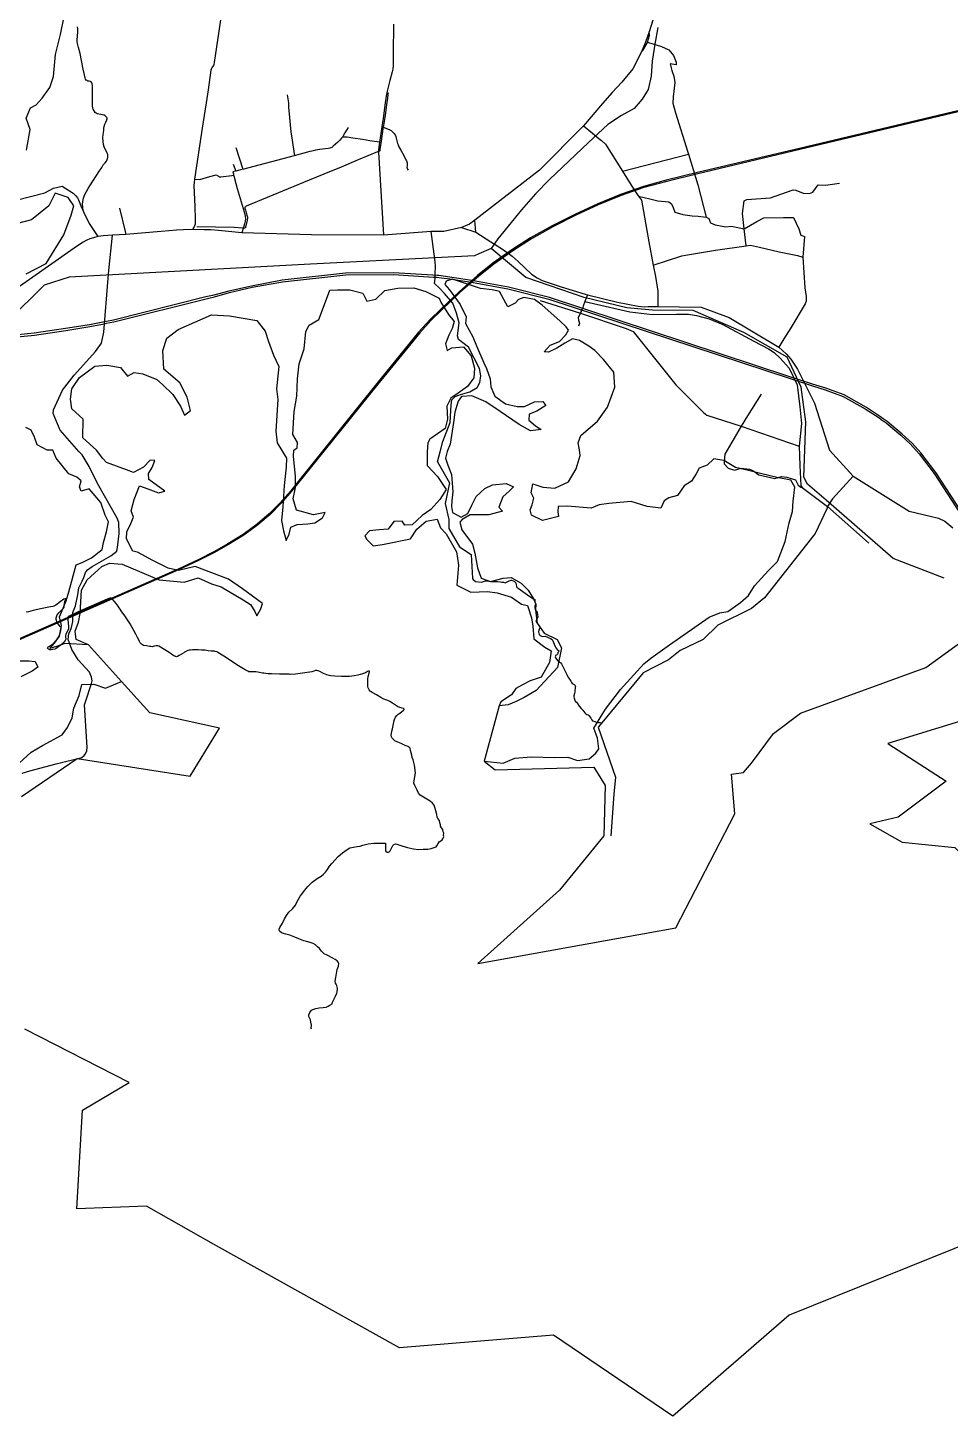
# Model space of a CAD drawing. Header units: metres. Extents: x 120.824 to 121.306, y 29.492 to 29.793.
# Drawn here: x 121.0019 to 121.0564, y 29.4988 to 29.5808 of the extents above; entities that cross this region are included whole.
import ezdxf

# ---------------------------------------------------------------- set-up
doc = ezdxf.new("R2010")
doc.units = ezdxf.units.M
for name, color, linetype in [('DEFAULT', 7, 'Continuous'), ('RAILWAYS', 2, 'Continuous'), ('ROADS', 1, 'Continuous')]:
    doc.layers.add(name, color=color, linetype=linetype)

msp = doc.modelspace()

# ---------------------------------------------------------------- linework, layer by layer
at = {"layer": 'DEFAULT'}
for points in [[(121.001824, 29.573551), (121.002044, 29.574779), (121.001794, 29.575449), (121.002064, 29.576041), (121.002394, 29.576224), (121.002735, 29.576615), (121.003205, 29.57726), (121.003405, 29.577895), (121.003535, 29.579201), (121.003826, 29.580376), (121.004046, 29.581438)], [(121.039102, 29.580791), (121.03893, 29.579802), (121.038759, 29.578804), (121.038705, 29.577927), (121.038523, 29.577133), (121.038179, 29.576555), (121.037697, 29.576014), (121.036946, 29.575603), (121.036141, 29.575062), (121.035004, 29.574008), (121.032708, 29.571824), (121.031871, 29.570975), (121.031055, 29.570023), (121.029655, 29.568316), (121.029251, 29.567746)], [(121.023182, 29.576932), (121.023158, 29.576831), (121.023128, 29.576628), (121.023069, 29.576232), (121.02299, 29.575593), (121.022896, 29.575007), (121.022868, 29.574803), (121.022763, 29.574085), (121.022692, 29.573587), (121.022687, 29.573538), (121.022678, 29.573519), (121.022661, 29.5735), (121.022555, 29.573452), (121.021412, 29.572987), (121.020256, 29.572497), (121.019812, 29.572306), (121.018516, 29.571783), (121.014789, 29.570239), (121.014746, 29.570212), (121.014719, 29.570177), (121.014714, 29.570133), (121.014744, 29.569997), (121.014781, 29.569854), (121.014852, 29.569658), (121.014863, 29.569601), (121.014864, 29.569537), (121.014848, 29.569424), (121.01476, 29.568997), (121.014744, 29.568969), (121.014722, 29.568955), (121.014691, 29.568944), (121.014565, 29.568946), (121.014087, 29.568977), (121.011887, 29.569017)], [(121.001808, 29.56625), (121.002976, 29.566859), (121.004022, 29.568557), (121.00446, 29.569702), (121.004619, 29.570255), (121.004283, 29.570758), (121.003508, 29.57101), (121.003144, 29.570271), (121.002116, 29.569426), (121.000379, 29.568979)], [(121.056003, 29.548281), (121.052994, 29.549425), (121.049035, 29.55288), (121.047933, 29.553814), (121.047718, 29.554239), (121.047838, 29.5575), (121.047573, 29.559545), (121.046729, 29.561334), (121.044178, 29.562779), (121.041182, 29.564088), (121.038789, 29.564096), (121.037271, 29.564236), (121.034754, 29.564856), (121.031311, 29.566029), (121.029251, 29.567746), (121.028533, 29.567423), (121.028266, 29.567303), (121.018585, 29.566821), (121.004332, 29.566056), (121.002858, 29.565575), (120.998567, 29.561338)], [(121.001528, 29.535373), (121.004807, 29.537621), (121.011484, 29.536568), (121.013218, 29.539413), (121.009098, 29.540309), (121.007423, 29.542171), (121.005476, 29.544334), (121.004757, 29.544652), (121.004688, 29.545137), (121.00488, 29.545683), (121.004984, 29.546191), (121.005062, 29.547571), (121.005402, 29.54817), (121.006274, 29.548966), (121.006718, 29.549163), (121.007459, 29.549102), (121.009646, 29.548177), (121.011122, 29.548039), (121.011948, 29.548291), (121.012753, 29.547936), (121.013322, 29.547759), (121.014609, 29.546984), (121.015049, 29.546713), (121.015296, 29.546312), (121.015424, 29.54605), (121.01565, 29.546461), (121.015746, 29.546769), (121.014566, 29.547637), (121.013751, 29.548207), (121.011787, 29.548953), (121.0108, 29.54872), (121.010189, 29.54886), (121.009287, 29.549308), (121.008375, 29.549812), (121.008107, 29.549868), (121.007732, 29.550587), (121.007753, 29.551007), (121.007989, 29.551492), (121.008139, 29.551865), (121.008, 29.552257), (121.008182, 29.55292), (121.008483, 29.553732), (121.008987, 29.553545), (121.00962, 29.553321), (121.009985, 29.553414), (121.009051, 29.554096), (121.00903, 29.55446), (121.009244, 29.554814), (121.009395, 29.555225), (121.009116, 29.555244), (121.008719, 29.554824), (121.008129, 29.554516), (121.007721, 29.554675), (121.006541, 29.555094), (121.006326, 29.555346), (121.005961, 29.555832), (121.005146, 29.556569), (121.005157, 29.557661), (121.004492, 29.558277), (121.004427, 29.558846), (121.004502, 29.559453), (121.004942, 29.560115), (121.005854, 29.560787), (121.006562, 29.560853), (121.007378, 29.560713), (121.007785, 29.560199), (121.008172, 29.560423), (121.008687, 29.560349), (121.009513, 29.560003), (121.009856, 29.559714), (121.010468, 29.559117), (121.010918, 29.558426), (121.011154, 29.557904), (121.011498, 29.558174), (121.011315, 29.558968), (121.010865, 29.559817), (121.009931, 29.56061), (121.009867, 29.56172), (121.010103, 29.562448), (121.010768, 29.562962), (121.012742, 29.56382), (121.013815, 29.563764), (121.015414, 29.563484), (121.015907, 29.562859), (121.016111, 29.562252), (121.016401, 29.56145), (121.016712, 29.560778), (121.016572, 29.559462), (121.016658, 29.558827), (121.016551, 29.556961), (121.016626, 29.55627), (121.017173, 29.555365), (121.017158, 29.554823), (121.017044, 29.553741), (121.016948, 29.552481), (121.016884, 29.551679), (121.017002, 29.551063), (121.017162, 29.550493), (121.017323, 29.550867), (121.01742, 29.551287), (121.017795, 29.551436), (121.018439, 29.551483), (121.018847, 29.551539), (121.019297, 29.551828), (121.019458, 29.552155), (121.018772, 29.552005), (121.017763, 29.552285), (121.01757, 29.552957), (121.01771, 29.55362), (121.01771, 29.554282), (121.017592, 29.555486), (121.017613, 29.555822), (121.017795, 29.555972), (121.017828, 29.556289), (121.017549, 29.556765), (121.017634, 29.558118), (121.017785, 29.559023), (121.017817, 29.56005), (121.017924, 29.560937), (121.018225, 29.561823), (121.01831, 29.56284), (121.018503, 29.563223), (121.019072, 29.56354), (121.019351, 29.564277), (121.019737, 29.565285), (121.020188, 29.565304), (121.020917, 29.565295), (121.021679, 29.565108), (121.021915, 29.564623), (121.022441, 29.564753), (121.022988, 29.565257), (121.02375, 29.565407), (121.024683, 29.565425), (121.025402, 29.565211), (121.026185, 29.564809), (121.026293, 29.564576), (121.026743, 29.563848), (121.027065, 29.563438), (121.026958, 29.563018), (121.026765, 29.562626), (121.026561, 29.562103), (121.026668, 29.561711), (121.026926, 29.56187), (121.027623, 29.561935), (121.028084, 29.561403), (121.028267, 29.560675), (121.028235, 29.560097), (121.027859, 29.559583), (121.027301, 29.559201), (121.026883, 29.558912), (121.026647, 29.558436), (121.026679, 29.557661), (121.02655, 29.55712), (121.025638, 29.556485), (121.02552, 29.556261), (121.025477, 29.555729), (121.025477, 29.554927), (121.026089, 29.554282), (121.026593, 29.553517), (121.026228, 29.55291), (121.025703, 29.552332), (121.025177, 29.551968), (121.024597, 29.551427), (121.024158, 29.551408), (121.024007, 29.551632), (121.023503, 29.551613), (121.023171, 29.551165), (121.022645, 29.551128), (121.022065, 29.551063), (121.021797, 29.550773), (121.021915, 29.550549), (121.022291, 29.550176), (121.022849, 29.550251), (121.02449, 29.550587), (121.024866, 29.551165), (121.025424, 29.551632), (121.026078, 29.551753), (121.026271, 29.551249), (121.026604, 29.550895), (121.027215, 29.549821), (121.027333, 29.549047), (121.027237, 29.547861), (121.028063, 29.547441), (121.02905, 29.547479), (121.029619, 29.547413), (121.030466, 29.547152), (121.031046, 29.546741), (121.0314, 29.546657), (121.031636, 29.545929), (121.031721, 29.545434), (121.031786, 29.544697), (121.03243, 29.544193), (121.032794, 29.543979), (121.032698, 29.543297), (121.032204, 29.54242), (121.03156, 29.542205), (121.03111, 29.541981), (121.030724, 29.541748), (121.030455, 29.541374), (121.029822, 29.540964), (121.029737, 29.54074), (121.028846, 29.537454)], [(121.028846, 29.537454), (121.029958, 29.537352), (121.030663, 29.537648), (121.031622, 29.537716), (121.033016, 29.537671), (121.033783, 29.537701), (121.03435, 29.537504), (121.035038, 29.537595), (121.035439, 29.537928), (121.035622, 29.538194), (121.035544, 29.538815), (121.035326, 29.539414), (121.036005, 29.540529), (121.036894, 29.541697), (121.038271, 29.543205), (121.03869, 29.543554), (121.039788, 29.544335), (121.042122, 29.545965), (121.042766, 29.546227), (121.043238, 29.546311), (121.043978, 29.546833), (121.04445, 29.547253), (121.044815, 29.547813), (121.045641, 29.548728), (121.046167, 29.54926), (121.046628, 29.550445), (121.046853, 29.551537), (121.047047, 29.552219), (121.047089, 29.552816), (121.047186, 29.553647), (121.04695, 29.554067), (121.046145, 29.554216), (121.045244, 29.554431), (121.044461, 29.554627), (121.043689, 29.554813), (121.042991, 29.555224), (121.042401, 29.555317), (121.042015, 29.554944), (121.041532, 29.554776), (121.041371, 29.55444), (121.041092, 29.553992), (121.040652, 29.553721), (121.040266, 29.553161), (121.03974, 29.553012), (121.039483, 29.552844), (121.039268, 29.552405), (121.038464, 29.552499), (121.03753, 29.552797), (121.03621, 29.552676), (121.035631, 29.552611), (121.03517, 29.552405), (121.033775, 29.552517), (121.033206, 29.552508), (121.033185, 29.552181), (121.033228, 29.551911), (121.032295, 29.551677), (121.03164, 29.551985), (121.031554, 29.552303), (121.031683, 29.552611), (121.031769, 29.552993), (121.031629, 29.55332), (121.031726, 29.553843), (121.032305, 29.553656), (121.033013, 29.553591), (121.033818, 29.553964), (121.034279, 29.55472), (121.034505, 29.555523), (121.034472, 29.555849), (121.034387, 29.55626), (121.034548, 29.556698), (121.035535, 29.557548), (121.036125, 29.558378), (121.036554, 29.559545), (121.036511, 29.560441), (121.035889, 29.561178), (121.035384, 29.561719), (121.03503, 29.561971), (121.034483, 29.562317), (121.034065, 29.562401), (121.033603, 29.562158), (121.033131, 29.561859), (121.032648, 29.561617), (121.032391, 29.561645), (121.032745, 29.562037), (121.033292, 29.562251), (121.033657, 29.562643), (121.033818, 29.562914), (121.033678, 29.563119), (121.033314, 29.563474), (121.032262, 29.564388), (121.031822, 29.564734), (121.031179, 29.564846), (121.030878, 29.564734), (121.030674, 29.564519), (121.030235, 29.564304), (121.030117, 29.56451), (121.029752, 29.56521), (121.029312, 29.565293), (121.028636, 29.565387), (121.026967, 29.565929), (121.026597, 29.565816), (121.026522, 29.565611), (121.026791, 29.565303), (121.027424, 29.564435), (121.027778, 29.563707), (121.027745, 29.563306), (121.028175, 29.562522), (121.0284, 29.56199), (121.028818, 29.560982), (121.02899, 29.560665), (121.029194, 29.560039), (121.029237, 29.559582), (121.029483, 29.559022), (121.030106, 29.558574), (121.030792, 29.558406), (121.031222, 29.558416), (121.031822, 29.558686), (121.032316, 29.558714), (121.032477, 29.558462), (121.031951, 29.558136), (121.031511, 29.557949), (121.031479, 29.557594), (121.031876, 29.557277), (121.032209, 29.557053), (121.031576, 29.556978), (121.03091, 29.557352), (121.029795, 29.558117), (121.028936, 29.558677), (121.028121, 29.55905), (121.027509, 29.558994), (121.027305, 29.558724), (121.027112, 29.55808), (121.027037, 29.557464), (121.026844, 29.556195), (121.026662, 29.555747), (121.026565, 29.555355), (121.026705, 29.554953), (121.026909, 29.554393), (121.026994, 29.553376), (121.026941, 29.552835), (121.026909, 29.552499), (121.026973, 29.552153), (121.027488, 29.551873), (121.027874, 29.552097), (121.02811, 29.552592), (121.028368, 29.553096), (121.028893, 29.553572), (121.029333, 29.553787), (121.030138, 29.553861), (121.030578, 29.553675), (121.030331, 29.553423), (121.029945, 29.553077), (121.029709, 29.552461), (121.029923, 29.552237), (121.029129, 29.552004), (121.028024, 29.552013), (121.027542, 29.551733), (121.027402, 29.551584), (121.02752, 29.551136), (121.028164, 29.550277), (121.028303, 29.549745), (121.028453, 29.548877), (121.028668, 29.54828), (121.029226, 29.548081), (121.029966, 29.54828), (121.030438, 29.548308), (121.031029, 29.547972), (121.031447, 29.547561), (121.031753, 29.54706), (121.03189, 29.546737), (121.031877, 29.546385), (121.031971, 29.545608), (121.032391, 29.545023), (121.033164, 29.54464), (121.03341, 29.544155), (121.033174, 29.542988), (121.031908, 29.541634), (121.0312, 29.541224), (121.030739, 29.540981), (121.030256, 29.540785), (121.029737, 29.54074), (121.028846, 29.537454)], [(121.000942, 29.53694), (121.00209, 29.537994), (121.002755, 29.538396), (121.003925, 29.539021), (121.004236, 29.539451), (121.004515, 29.540029), (121.004622, 29.540589), (121.004933, 29.541336), (121.005084, 29.541999), (121.005792, 29.542018), (121.006489, 29.541766), (121.007423, 29.542171), (121.005476, 29.544334), (121.004086, 29.544416), (121.003592, 29.54423), (121.003195, 29.544127), (121.003463, 29.544426), (121.003764, 29.544855), (121.003882, 29.545471), (121.003775, 29.545984), (121.003893, 29.546264), (121.004161, 29.546936), (121.004311, 29.547469), (121.004751, 29.549055), (121.005105, 29.549204), (121.005663, 29.549475), (121.006296, 29.549961), (121.006371, 29.550371), (121.006543, 29.551015), (121.006671, 29.551603), (121.006457, 29.551995), (121.00621, 29.552742), (121.005513, 29.553544), (121.005041, 29.553414), (121.004944, 29.553666), (121.005051, 29.554011), (121.004783, 29.554244), (121.004322, 29.55444), (121.003571, 29.555355), (121.003378, 29.555831), (121.003045, 29.55584), (121.002455, 29.556139), (121.002294, 29.556596), (121.00209, 29.557007), (121.001779, 29.557165)], [(121.018643, 29.52164), (121.018637, 29.521699), (121.018639, 29.521875), (121.018616, 29.522051), (121.018581, 29.522196), (121.018498, 29.522388), (121.018499, 29.52249), (121.018543, 29.522612), (121.018642, 29.522755), (121.018727, 29.522797), (121.018905, 29.522855), (121.019094, 29.522896), (121.019332, 29.522916), (121.019509, 29.52293), (121.019638, 29.522988), (121.019736, 29.523056), (121.019859, 29.523141), (121.019896, 29.523221), (121.020071, 29.523582), (121.020139, 29.523752), (121.020165, 29.523843), (121.020179, 29.524014), (121.020168, 29.524142), (121.020144, 29.524222), (121.020108, 29.524292), (121.02006, 29.524356), (121.020055, 29.524468), (121.020094, 29.524687), (121.02016, 29.525166), (121.020247, 29.525358), (121.020261, 29.525512), (121.020225, 29.525593), (121.020165, 29.525673), (121.02005, 29.525743), (121.019916, 29.52583), (121.019577, 29.525998), (121.019401, 29.52609), (121.019244, 29.526235), (121.019117, 29.526407), (121.019008, 29.526504), (121.018888, 29.526611), (121.018748, 29.526692), (121.01856, 29.526758), (121.018359, 29.526813), (121.018195, 29.526862), (121.01791, 29.526971), (121.017667, 29.527074), (121.017375, 29.527189), (121.017132, 29.527254), (121.016925, 29.527304), (121.016852, 29.527342), (121.016774, 29.527412), (121.016738, 29.527476), (121.016744, 29.52754), (121.016788, 29.527647), (121.016931, 29.527896), (121.017061, 29.528157), (121.017173, 29.528343), (121.017315, 29.528539), (121.017519, 29.528751), (121.017698, 29.528963), (121.017791, 29.529144), (121.017983, 29.529484), (121.01807, 29.529611), (121.018243, 29.529829), (121.018428, 29.530067), (121.018687, 29.530316), (121.018976, 29.530532), (121.019215, 29.530675), (121.019362, 29.530796), (121.019473, 29.530913), (121.019591, 29.531056), (121.019715, 29.531253), (121.019844, 29.531412), (121.020214, 29.531836), (121.020485, 29.532052), (121.020761, 29.532253), (121.020909, 29.532337), (121.021122, 29.532378), (121.021348, 29.532418), (121.021532, 29.532449), (121.021678, 29.532507), (121.02199, 29.53259), (121.022332, 29.53263), (121.022594, 29.532612), (121.022777, 29.532615), (121.022936, 29.532625), (121.023027, 29.532614), (121.02302, 29.532486), (121.023018, 29.532331), (121.023023, 29.532166), (121.023065, 29.532117), (121.02312, 29.532096), (121.023187, 29.53209), (121.023242, 29.532111), (121.023291, 29.532169), (121.023341, 29.532254), (121.023391, 29.53236), (121.023453, 29.532482), (121.023502, 29.532535), (121.0236, 29.532588), (121.023692, 29.532562), (121.023976, 29.532456), (121.024324, 29.532369), (121.024662, 29.532291), (121.024962, 29.532251), (121.025236, 29.532259), (121.02552, 29.532261), (121.025709, 29.532307), (121.025892, 29.532366), (121.026016, 29.532398), (121.026049, 29.532464), (121.026125, 29.532595), (121.026196, 29.532698), (121.026288, 29.532758), (121.026358, 29.532823), (121.026407, 29.532874), (121.026446, 29.532949), (121.026462, 29.533006), (121.026452, 29.533081), (121.026459, 29.533212), (121.026433, 29.533293), (121.026397, 29.533424), (121.026317, 29.533519), (121.02627, 29.533618), (121.02626, 29.533703), (121.026234, 29.533825), (121.026198, 29.533962), (121.026103, 29.53408), (121.026066, 29.534155), (121.026046, 29.534315), (121.025994, 29.534532), (121.025885, 29.534866), (121.025784, 29.534984), (121.025651, 29.535093), (121.025064, 29.53545), (121.024963, 29.535573), (121.024884, 29.535743), (121.024742, 29.536031), (121.024701, 29.536163), (121.024708, 29.536313), (121.024783, 29.536773), (121.024731, 29.537218), (121.024649, 29.53754), (121.024597, 29.537686), (121.024579, 29.537811), (121.024501, 29.538103), (121.024475, 29.538202), (121.024446, 29.538246), (121.024401, 29.538296), (121.024348, 29.538329), (121.024177, 29.53839), (121.023944, 29.538499), (121.023749, 29.538578), (121.023575, 29.538674), (121.023466, 29.538761), (121.023416, 29.538816), (121.023371, 29.538908), (121.023361, 29.538995), (121.023368, 29.539096), (121.023398, 29.53923), (121.02344, 29.539377), (121.023491, 29.539661), (121.023509, 29.53979), (121.023556, 29.539933), (121.023616, 29.540057), (121.02369, 29.540153), (121.02376, 29.540235), (121.023855, 29.540307), (121.024077, 29.540472), (121.024115, 29.540512), (121.024118, 29.540537), (121.02411, 29.540561), (121.024073, 29.54058), (121.024003, 29.540595), (121.023869, 29.540631), (121.023733, 29.540693), (121.023607, 29.540779), (121.023439, 29.540895), (121.023279, 29.540994), (121.023162, 29.541054), (121.022926, 29.541126), (121.022734, 29.541226), (121.022477, 29.541381), (121.022229, 29.541517), (121.022117, 29.541605), (121.022048, 29.541678), (121.021996, 29.541786), (121.021983, 29.541878), (121.021968, 29.542305), (121.021989, 29.542456), (121.022025, 29.542586), (121.02206, 29.542679), (121.02208, 29.542739), (121.022079, 29.542763), (121.02207, 29.542773), (121.022017, 29.542781), (121.02195, 29.542764), (121.0219, 29.542719), (121.021828, 29.542674), (121.021718, 29.542636), (121.021668, 29.542615), (121.021607, 29.542594), (121.021516, 29.542573), (121.021387, 29.542535), (121.021171, 29.542496), (121.020893, 29.542467), (121.020712, 29.542463), (121.020511, 29.542462), (121.02042, 29.542461), (121.020027, 29.542485), (121.019798, 29.542506), (121.019689, 29.542531), (121.019546, 29.542569), (121.019358, 29.542647), (121.019145, 29.542752), (121.019047, 29.542796), (121.018957, 29.542811), (121.018885, 29.542814), (121.018791, 29.542786), (121.018672, 29.542746), (121.018551, 29.542711), (121.018383, 29.542693), (121.017986, 29.542641), (121.017694, 29.542604), (121.017394, 29.542592), (121.01732, 29.542596), (121.01676, 29.542599), (121.016279, 29.54262), (121.016095, 29.542627), (121.01595, 29.542644), (121.015834, 29.542653), (121.015764, 29.542667), (121.015576, 29.542698), (121.015477, 29.542713), (121.015353, 29.542731), (121.015194, 29.542737), (121.015051, 29.542735), (121.015037, 29.542738), (121.014985, 29.542744), (121.014949, 29.542748), (121.014894, 29.542773), (121.014815, 29.542814), (121.014726, 29.542865), (121.014248, 29.543153), (121.013748, 29.543484), (121.013464, 29.54367), (121.013116, 29.543887), (121.013078, 29.543916), (121.012963, 29.543943), (121.012913, 29.543956), (121.01285, 29.543964), (121.012817, 29.543964), (121.012721, 29.543962), (121.01255, 29.543982), (121.01234, 29.544012), (121.012152, 29.544017), (121.011962, 29.54403), (121.011802, 29.544041), (121.011618, 29.54404), (121.011507, 29.544028), (121.011431, 29.544025), (121.011348, 29.543994), (121.011306, 29.543978), (121.011157, 29.543895), (121.011102, 29.543861), (121.01084, 29.543698), (121.010727, 29.543646), (121.010669, 29.543634), (121.010645, 29.543638), (121.010596, 29.543646), (121.010571, 29.543656), (121.010467, 29.543722), (121.01024, 29.543877), (121.009637, 29.544264), (121.009573, 29.544277), (121.009485, 29.544276), (121.009357, 29.544248), (121.009235, 29.544224), (121.009168, 29.544235), (121.009092, 29.544239), (121.008896, 29.544278), (121.008726, 29.544303), (121.008662, 29.544331), (121.008603, 29.544379), (121.008589, 29.544384), (121.008531, 29.544449), (121.00849, 29.544523), (121.008445, 29.544638), (121.008375, 29.544768), (121.008281, 29.544971), (121.007947, 29.545567), (121.007633, 29.54604), (121.007413, 29.546345), (121.007359, 29.546432), (121.007297, 29.54652), (121.00724, 29.546612), (121.007119, 29.546777), (121.007013, 29.546892), (121.006876, 29.547056), (121.006844, 29.547084), (121.006807, 29.547094), (121.006778, 29.547094), (121.006734, 29.547087), (121.006587, 29.547033), (121.004875, 29.546277), (121.004347, 29.546021), (121.004289, 29.545981), (121.004263, 29.545938), (121.00426, 29.5459), (121.004252, 29.545827), (121.004293, 29.545415), (121.004307, 29.545364), (121.004309, 29.545316), (121.0043, 29.545278), (121.00415, 29.544944), (121.00412, 29.54486), (121.004117, 29.544815), (121.004136, 29.544678), (121.004129, 29.54463), (121.004105, 29.544598), (121.004038, 29.544517), (121.003812, 29.544292), (121.003569, 29.544118), (121.003495, 29.544086), (121.003376, 29.544054), (121.003279, 29.544045), (121.003189, 29.544046), (121.00312, 29.544077), (121.003076, 29.544117), (121.003065, 29.544141), (121.003074, 29.544182), (121.003105, 29.544225), (121.003177, 29.544265), (121.003354, 29.544378), (121.003445, 29.544444), (121.003548, 29.544561), (121.003604, 29.544621), (121.003668, 29.544724), (121.003742, 29.544852), (121.003801, 29.545045), (121.003841, 29.545187), (121.003872, 29.545296), (121.003868, 29.545365), (121.003816, 29.545426), (121.003755, 29.545499), (121.003666, 29.545602), (121.003615, 29.5457), (121.003588, 29.545767), (121.003575, 29.545821), (121.003575, 29.545937), (121.003626, 29.546103), (121.00372, 29.546233), (121.003954, 29.546441), (121.00402, 29.546516), (121.004045, 29.546571), (121.004051, 29.546639), (121.00409, 29.546893), (121.004144, 29.547036), (121.004132, 29.547058), (121.004097, 29.547061), (121.00403, 29.547039), (121.003802, 29.546874), (121.003545, 29.546681), (121.00348, 29.546639), (121.003435, 29.546611), (121.003378, 29.546601), (121.003233, 29.546574), (121.002948, 29.546528), (121.002655, 29.546463), (121.002222, 29.546355), (121.00193, 29.546279), (121.0018, 29.546259)], [(121.028846, 29.537454), (121.029488, 29.536944), (121.035314, 29.537114), (121.035993, 29.536032), (121.035916, 29.533058), (121.033286, 29.529847), (121.028479, 29.525515), (121.040169, 29.527614), (121.043651, 29.534352), (121.043458, 29.536686), (121.044166, 29.536798), (121.044638, 29.537339), (121.045926, 29.539094), (121.047533, 29.540301), (121.054915, 29.54299), (121.060065, 29.546723), (121.061455, 29.541205), (121.052683, 29.538509), (121.056134, 29.536276), (121.053286, 29.534147), (121.051627, 29.533756)], [(121.001232, 29.54338), (121.001951, 29.543399), (121.002337, 29.543343), (121.002487, 29.543007), (121.002144, 29.542783), (121.001489, 29.542447)], [(121.051627, 29.533756), (121.053522, 29.532672), (121.056633, 29.532373), (121.061438, 29.527756), (121.062296, 29.518644), (121.058005, 29.509232), (121.046847, 29.504751), (121.03998, 29.498774), (121.032942, 29.503555), (121.023844, 29.502808), (121.012858, 29.508934), (121.00891, 29.511174), (121.00479, 29.511025), (121.005133, 29.516851), (121.00788, 29.518494), (121.001717, 29.521639)]]:
    msp.add_lwpolyline(points, dxfattribs=at)
at = {"layer": 'RAILWAYS'}
for points in [[(121.193263, 29.609615), (121.192189, 29.609008), (121.19099, 29.608411), (121.189678, 29.607877), (121.188317, 29.60738), (121.186915, 29.606927), (121.185397, 29.606511), (121.184039, 29.606173), (121.047884, 29.573746)], [(121.19329, 29.60958), (121.192246, 29.608979), (121.191017, 29.60837), (121.18971, 29.607824), (121.188344, 29.607327), (121.186931, 29.60687), (121.185413, 29.606455), (121.184071, 29.606116), (121.047898, 29.573694)], [(121.047884, 29.573746), (121.041433, 29.572226)], [(121.047898, 29.573694), (121.041452, 29.572159)], [(121.041433, 29.572226), (121.039601, 29.571777), (121.038259, 29.57141), (121.036898, 29.570941), (121.035549, 29.570388), (121.0342, 29.569754), (121.032864, 29.569077), (121.031585, 29.568369), (121.030545, 29.567705), (121.029363, 29.566875), (121.028451, 29.566151), (121.027386, 29.565208), (121.026261, 29.564144)], [(121.041452, 29.572159), (121.039623, 29.571705), (121.038265, 29.571338), (121.036925, 29.570871), (121.035572, 29.570315), (121.034262, 29.569711), (121.032896, 29.569013), (121.031636, 29.568319), (121.030588, 29.567646), (121.029423, 29.566821), (121.028509, 29.566093), (121.027448, 29.565175), (121.026319, 29.564105)], [(121.026261, 29.564144), (121.025661, 29.563552), (121.024968, 29.562795), (121.022514, 29.559763)], [(121.026319, 29.564105), (121.0257, 29.56349), (121.025042, 29.562765), (121.022565, 29.559721)], [(121.022514, 29.559763), (121.017773, 29.553877)], [(121.022565, 29.559721), (121.017812, 29.55385)], [(121.017773, 29.553877), (121.017421, 29.553433)], [(121.017812, 29.55385), (121.017473, 29.553419)], [(121.017421, 29.553433), (121.016808, 29.552723), (121.016147, 29.552065), (121.015437, 29.551459), (121.014613, 29.550856), (121.013715, 29.550309), (121.012888, 29.549833), (121.011955, 29.549358), (121.010767, 29.548803), (120.995449, 29.542099), (120.994144, 29.541576), (120.992976, 29.541161), (120.99184, 29.540836), (120.990482, 29.540518), (120.989139, 29.540267), (120.987903, 29.540101), (120.986011, 29.539894)], [(121.017473, 29.553419), (121.016861, 29.552694), (121.016203, 29.552036), (121.015475, 29.551413), (121.014651, 29.550816), (121.013747, 29.550258), (121.01292, 29.549785), (121.011981, 29.549311), (121.010802, 29.548765), (120.995463, 29.542038), (120.994178, 29.541524), (120.992998, 29.541099), (120.991852, 29.540757), (120.990502, 29.540457), (120.989154, 29.540198), (120.987926, 29.540048), (120.986028, 29.539824)]]:
    msp.add_lwpolyline(points, dxfattribs=at)
at = {"layer": 'ROADS'}
for points in [[(121.040679, 29.58719), (121.038591, 29.580538), (121.038371, 29.579938), (121.038137, 29.579363), (121.037632, 29.578346), (121.036965, 29.577558), (121.036393, 29.576951), (121.03583, 29.576312), (121.034709, 29.574988), (121.032118, 29.572364), (121.028298, 29.56942), (121.02798, 29.569175), (121.027514, 29.568982)], [(121.00514, 29.570009), (121.005159, 29.570037), (121.005153, 29.570124), (121.005137, 29.570217), (121.005132, 29.57034), (121.005153, 29.570518), (121.005194, 29.570714), (121.00522, 29.570833), (121.005271, 29.570935), (121.005368, 29.571113), (121.005462, 29.571285), (121.005556, 29.571451), (121.006124, 29.572337), (121.006258, 29.572531), (121.006355, 29.572678), (121.006468, 29.572804), (121.006543, 29.572902), (121.00658, 29.573002), (121.006618, 29.573126), (121.006626, 29.573203), (121.006615, 29.573287), (121.006588, 29.573375), (121.006411, 29.573756), (121.006368, 29.573891), (121.00635, 29.574059), (121.006331, 29.574288), (121.00635, 29.574479), (121.006384, 29.574705), (121.006395, 29.574852), (121.006409, 29.574952), (121.006444, 29.575085), (121.006497, 29.575211), (121.006567, 29.575344), (121.006588, 29.5754), (121.006588, 29.575442), (121.006559, 29.575487), (121.006465, 29.575571), (121.006403, 29.57561), (121.006301, 29.57564), (121.006001, 29.575703), (121.005934, 29.575729), (121.00588, 29.575778), (121.005808, 29.575883), (121.005762, 29.575967), (121.005733, 29.576053), (121.005722, 29.576158), (121.005719, 29.576702), (121.005719, 29.577362), (121.005706, 29.577469), (121.005682, 29.577535), (121.005644, 29.577579), (121.005599, 29.577605), (121.005513, 29.577619), (121.005443, 29.577633), (121.005392, 29.577658), (121.005352, 29.577693), (121.005309, 29.577752), (121.005279, 29.577826), (121.005175, 29.578332), (121.004979, 29.579261), (121.004891, 29.579622), (121.004829, 29.57986), (121.004813, 29.579961), (121.004815, 29.580084), (121.004829, 29.580259), (121.004856, 29.58056), (121.004858, 29.580719), (121.004834, 29.580828)], [(121.013318, 29.581495), (121.012901, 29.578731), (121.012891, 29.578617), (121.012862, 29.578545), (121.012782, 29.578444), (121.012738, 29.578379), (121.012713, 29.578285), (121.01254, 29.577105), (121.012428, 29.576354), (121.012199, 29.574859), (121.011746, 29.571845), (121.011711, 29.57164), (121.011691, 29.57146), (121.011754, 29.570224), (121.011784, 29.569475), (121.011784, 29.569286), (121.011774, 29.569175), (121.011749, 29.569084), (121.011718, 29.569017), (121.01167, 29.568942), (121.011619, 29.568868)], [(121.023494, 29.580996), (121.02347, 29.579263), (121.023467, 29.578717), (121.023465, 29.578542), (121.023443, 29.578342), (121.023403, 29.578171), (121.023266, 29.577672), (121.023116, 29.577036), (121.023057, 29.576739), (121.022998, 29.576352), (121.022882, 29.575416), (121.022802, 29.574929), (121.022673, 29.574026), (121.022604, 29.573577), (121.022602, 29.573508)], [(121.038137, 29.579363), (121.038212, 29.579428), (121.038465, 29.579876), (121.038482, 29.579926), (121.03861, 29.580318), (121.038591, 29.580538)], [(121.038482, 29.579926), (121.039312, 29.579672)], [(121.039312, 29.579672), (121.039744, 29.579485), (121.040027, 29.579144), (121.040184, 29.578753), (121.040175, 29.578595), (121.039833, 29.578651), (121.039922, 29.57826), (121.040052, 29.577917), (121.040107, 29.577555), (121.039996, 29.576706), (121.039978, 29.576331), (121.040144, 29.575747), (121.040865, 29.573439), (121.040905, 29.573309), (121.041454, 29.571494), (121.041946, 29.569599)], [(121.017221, 29.576814), (121.017253, 29.576576), (121.017282, 29.57634), (121.017298, 29.576079), (121.017328, 29.575699), (121.01739, 29.575041), (121.017422, 29.574626), (121.017505, 29.574138), (121.017623, 29.57334), (121.017647, 29.573242)], [(121.020815, 29.574896), (121.020612, 29.574571), (121.02051, 29.574402), (121.020471, 29.574319), (121.020421, 29.574254), (121.020319, 29.574138), (121.020211, 29.574022), (121.020075, 29.573904), (121.019923, 29.573783)], [(121.022673, 29.574026), (121.02209, 29.574104), (121.021658, 29.574171), (121.021086, 29.574267), (121.020745, 29.574317), (121.020667, 29.574318), (121.020585, 29.574317), (121.020471, 29.574319)], [(121.022802, 29.574929), (121.022851, 29.574923)], [(121.022851, 29.574923), (121.0229, 29.574913)], [(121.0229, 29.574913), (121.022987, 29.574879), (121.023227, 29.574767), (121.023347, 29.574703), (121.023411, 29.574654), (121.023471, 29.574598), (121.023532, 29.574527), (121.023583, 29.574452), (121.023627, 29.574366), (121.023654, 29.574263), (121.023702, 29.574015), (121.023724, 29.573938), (121.02376, 29.573857), (121.023811, 29.573746), (121.023927, 29.573542), (121.024094, 29.573231), (121.024226, 29.572989), (121.024267, 29.572918), (121.024287, 29.572867), (121.024303, 29.572802), (121.024303, 29.57272), (121.024291, 29.572624), (121.024284, 29.572554), (121.024291, 29.572494), (121.024315, 29.572436), (121.024359, 29.572362)], [(121.034709, 29.574988), (121.035239, 29.574555)], [(121.035239, 29.574555), (121.035616, 29.574246)], [(121.014186, 29.573701), (121.014597, 29.572426), (121.014181, 29.572313), (121.014011, 29.572267), (121.014046, 29.572158), (121.014036, 29.572067)], [(121.014597, 29.572426), (121.017647, 29.573242), (121.018572, 29.573497), (121.018763, 29.573539), (121.018908, 29.573569), (121.019141, 29.573602), (121.019632, 29.573662), (121.019745, 29.573679), (121.019812, 29.573702), (121.019865, 29.573737), (121.019923, 29.573783)], [(121.022602, 29.573508), (121.022605, 29.573442)], [(121.035616, 29.574246), (121.035778, 29.574113), (121.036009, 29.573899), (121.037006, 29.572319), (121.037531, 29.571487), (121.037864, 29.570975), (121.037963, 29.570836), (121.038126, 29.570605), (121.038567, 29.568127), (121.03883, 29.566762), (121.038961, 29.566085), (121.0391, 29.565219), (121.039106, 29.564311)], [(121.014027, 29.572715), (121.014181, 29.572313)], [(121.022605, 29.573442), (121.022898, 29.568521)], [(121.037006, 29.572319), (121.040905, 29.573309)], [(121.011746, 29.571845), (121.012053, 29.571826), (121.012654, 29.571997), (121.013027, 29.572102), (121.01315, 29.572006), (121.013192, 29.571985), (121.013238, 29.571978), (121.013294, 29.571978), (121.013943, 29.572055), (121.014036, 29.572067)], [(121.014036, 29.572067), (121.014074, 29.571972), (121.014103, 29.571881), (121.014259, 29.571286), (121.014664, 29.569904), (121.014734, 29.569655), (121.014742, 29.569491), (121.014731, 29.569351), (121.014697, 29.569204), (121.014632, 29.568985)], [(121.001205, 29.570602), (121.0029, 29.571031), (121.003418, 29.571312), (121.00393, 29.571423), (121.004577, 29.571008), (121.004735, 29.570861), (121.004823, 29.570742), (121.004888, 29.57062), (121.004971, 29.570422), (121.005043, 29.570212), (121.00514, 29.570009), (121.005204, 29.569874), (121.005521, 29.569222), (121.006041, 29.568447)], [(121.044323, 29.567899), (121.044206, 29.568897), (121.044099, 29.569811), (121.044207, 29.570556), (121.044355, 29.570631), (121.04575, 29.570733), (121.04637, 29.570942), (121.047085, 29.57121), (121.047248, 29.57118), (121.047689, 29.571001), (121.048061, 29.570987), (121.048246, 29.571068), (121.048576, 29.571494), (121.049004, 29.571489), (121.049827, 29.571596)], [(121.037963, 29.570836), (121.038619, 29.570676), (121.039096, 29.570566), (121.039756, 29.570499), (121.039901, 29.570383), (121.040008, 29.570166), (121.040107, 29.56988), (121.040572, 29.569751), (121.041121, 29.569671), (121.041478, 29.569644), (121.041946, 29.569599), (121.042116, 29.569515), (121.042202, 29.569263), (121.042483, 29.569146), (121.043117, 29.569028), (121.043444, 29.569065), (121.044206, 29.568897), (121.044944, 29.569344), (121.045354, 29.569547), (121.046528, 29.569569), (121.04712, 29.569582), (121.047431, 29.568912), (121.047551, 29.568521), (121.04776, 29.568457), (121.047661, 29.56723)], [(121.007307, 29.570128), (121.00765, 29.568754), (121.007677, 29.568574)], [(121.028361, 29.568706), (121.028298, 29.56942)], [(121.027514, 29.568982), (121.026454, 29.568751), (121.025721, 29.568749), (121.022898, 29.568521), (121.01865, 29.568556), (121.014537, 29.568677), (121.013152, 29.56881), (121.012701, 29.568843), (121.01232, 29.568854), (121.011619, 29.568868), (121.011094, 29.568852), (121.010671, 29.568822), (121.009764, 29.568742), (121.007677, 29.568574), (121.006896, 29.568531), (121.006355, 29.568495)], [(121.006684, 29.566437), (121.006896, 29.568531)], [(121.014616, 29.56892), (121.014537, 29.568677)], [(121.014632, 29.568985), (121.014616, 29.56892)], [(121.025887, 29.56741), (121.025721, 29.568749)], [(121.027514, 29.568982), (121.028361, 29.568706), (121.029229, 29.568142)], [(121.006208, 29.568479), (121.006041, 29.568447), (121.005781, 29.568381), (121.005556, 29.568304), (121.005373, 29.568229), (121.005135, 29.568106), (121.00463, 29.56776), (120.999334, 29.564061), (120.997184, 29.563357), (120.994302, 29.563339), (120.992333, 29.563605), (120.986721, 29.564365), (120.985893, 29.564477), (120.981035, 29.564796), (120.97782, 29.564941), (120.973179, 29.565186), (120.969681, 29.565412), (120.965641, 29.565359), (120.964428, 29.565355), (120.962471, 29.565315)], [(121.006355, 29.568495), (121.006208, 29.568479)], [(121.029229, 29.568142), (121.029643, 29.567872)], [(121.029643, 29.567872), (121.02977, 29.567795), (121.029992, 29.567668), (121.030489, 29.567296), (121.030854, 29.566965), (121.031631, 29.56622), (121.031977, 29.566007), (121.032271, 29.565857), (121.033396, 29.565475), (121.034818, 29.565038), (121.034951, 29.565006), (121.036712, 29.564579), (121.03794, 29.564332), (121.038314, 29.564303), (121.038532, 29.56432), (121.039106, 29.564311), (121.041655, 29.564276), (121.043307, 29.56366), (121.04624, 29.561913), (121.046672, 29.561524), (121.04696, 29.561214), (121.047347, 29.560617), (121.04835, 29.558602), (121.049239, 29.555827), (121.050634, 29.554287), (121.05395, 29.552237), (121.055181, 29.551927), (121.055675, 29.551807), (121.056038, 29.551645), (121.056528, 29.551246)], [(121.03883, 29.566762), (121.040521, 29.567307), (121.04074, 29.567356), (121.042503, 29.56764), (121.044323, 29.567899), (121.04457, 29.567934), (121.045107, 29.567825), (121.046265, 29.567551), (121.047355, 29.567329), (121.047661, 29.56723), (121.047787, 29.565412), (121.04786, 29.5649), (121.047857, 29.564632), (121.047806, 29.564468), (121.046958, 29.563058), (121.046545, 29.562404), (121.04624, 29.561913)], [(121.025943, 29.566963), (121.025887, 29.56741)], [(121.025958, 29.566251), (121.025978, 29.56668), (121.025943, 29.566963)], [(121.006638, 29.56599), (121.006684, 29.566437)], [(121.025822, 29.566163), (121.023494, 29.566312), (121.020658, 29.566285), (121.016914, 29.565877), (121.015114, 29.565521), (121.013775, 29.565217), (121.012807, 29.564976)], [(121.012915, 29.564894), (121.013814, 29.565141), (121.015137, 29.56545), (121.016935, 29.565775), (121.020666, 29.566181), (121.02349, 29.566208), (121.025848, 29.566057)], [(121.026073, 29.566146), (121.025822, 29.566163)], [(121.025946, 29.565971), (121.025958, 29.566251)], [(121.046842, 29.560188), (121.032699, 29.56484), (121.030274, 29.565461), (121.028111, 29.56586), (121.027081, 29.566018), (121.026176, 29.56614), (121.026073, 29.566146)], [(121.001556, 29.536756), (121.002012, 29.536893), (121.003565, 29.537314), (121.005078, 29.537686), (121.005232, 29.537796), (121.005306, 29.537898), (121.005389, 29.538073), (121.005404, 29.538287), (121.005244, 29.540799), (121.005303, 29.540959), (121.005663, 29.54205), (121.0057, 29.542201), (121.005651, 29.542434), (121.005549, 29.542713), (121.004862, 29.543439), (121.004492, 29.544058), (121.004286, 29.54464), (121.004323, 29.544994), (121.004403, 29.545136), (121.00448, 29.545358), (121.004551, 29.545709), (121.00456, 29.546243), (121.004714, 29.546642), (121.004847, 29.547283), (121.004918, 29.547704), (121.005109, 29.548092), (121.005201, 29.548312), (121.005303, 29.548607), (121.005429, 29.548768), (121.005697, 29.548955), (121.006803, 29.549588), (121.007145, 29.549875), (121.007201, 29.550084), (121.00729, 29.550917), (121.007272, 29.551555), (121.007182, 29.551815), (121.006017, 29.553855), (121.005525, 29.554876), (121.005105, 29.555565), (121.004905, 29.555758), (121.003799, 29.557017), (121.003386, 29.557988), (121.003405, 29.558223), (121.00395, 29.559384), (121.004634, 29.560255), (121.005894, 29.561657), (121.006249, 29.562149), (121.006394, 29.562805), (121.006638, 29.56599)], [(121.025848, 29.566057), (121.026024, 29.566046)], [(121.026098, 29.555148), (121.026241, 29.555737), (121.026407, 29.556345), (121.026842, 29.557463), (121.026899, 29.558517), (121.026936, 29.558807), (121.027135, 29.559005), (121.027444, 29.559128), (121.028005, 29.559284), (121.02844, 29.559535), (121.028594, 29.559829), (121.028655, 29.560214), (121.028574, 29.560653), (121.02792, 29.561908), (121.02733, 29.562375), (121.027261, 29.56258), (121.027367, 29.563361), (121.027216, 29.563931), (121.026989, 29.564514), (121.026509, 29.565083), (121.026204, 29.565409), (121.025918, 29.565671), (121.025946, 29.565971)], [(121.026024, 29.566046), (121.026162, 29.566037), (121.026967, 29.565929), (121.027062, 29.565916), (121.028088, 29.565759), (121.030244, 29.565361), (121.032661, 29.564742), (121.046904, 29.560062)], [(121.012415, 29.564883), (121.006956, 29.563519), (121.006539, 29.563434)], [(121.006542, 29.563328), (121.006986, 29.563419), (121.0125, 29.564796)], [(121.012807, 29.564976), (121.012415, 29.564883)], [(121.0125, 29.564796), (121.012915, 29.564894)], [(121.032154, 29.56468), (121.034529, 29.563917), (121.037237, 29.563015), (121.03765, 29.562846), (121.040161, 29.559695), (121.041267, 29.558588), (121.041788, 29.558047), (121.041991, 29.557894), (121.044012, 29.55724), (121.047448, 29.556071)], [(121.034798, 29.564612), (121.034693, 29.56434), (121.034664, 29.564264)], [(121.034949, 29.565002), (121.034798, 29.564612)], [(121.034798, 29.564612), (121.037438, 29.564001), (121.038778, 29.563854), (121.040195, 29.56387), (121.040904, 29.56387), (121.041378, 29.563776), (121.042139, 29.563594), (121.042937, 29.563249), (121.044761, 29.562268), (121.04563, 29.561825), (121.045969, 29.561595), (121.046314, 29.561273), (121.046859, 29.560684), (121.047328, 29.559689), (121.047485, 29.558392), (121.047574, 29.557411), (121.047448, 29.556071), (121.047488, 29.554919), (121.04755, 29.553753), (121.04763, 29.553635), (121.049127, 29.552497), (121.051185, 29.550671), (121.051561, 29.550344)], [(121.034951, 29.565006), (121.034949, 29.565002)], [(121.034578, 29.564044), (121.034529, 29.563917), (121.034396, 29.563673), (121.034424, 29.563519), (121.03448, 29.563342), (121.034415, 29.563147)], [(121.034664, 29.564264), (121.034578, 29.564044)], [(121.000437, 29.562445), (121.002287, 29.562633), (121.004143, 29.562906), (121.005562, 29.563129), (121.006311, 29.563281)], [(121.006317, 29.563389), (121.005538, 29.56323), (121.004123, 29.563008), (121.002271, 29.562735), (121.000539, 29.562559)], [(121.006311, 29.563281), (121.006542, 29.563328)], [(121.006539, 29.563434), (121.006317, 29.563389)], [(121.04823, 29.559734), (121.046842, 29.560188)], [(121.046904, 29.560062), (121.048285, 29.559617)], [(121.052257, 29.557802), (121.051412, 29.558358), (121.050103, 29.559093), (121.049024, 29.5595), (121.04823, 29.559734)], [(121.048285, 29.559617), (121.04898, 29.559404), (121.050047, 29.559001), (121.051344, 29.558273), (121.052143, 29.557763)], [(121.045196, 29.559135), (121.044385, 29.557851), (121.044012, 29.55724), (121.04306, 29.5556), (121.043027, 29.555383), (121.043014, 29.555031), (121.043258, 29.554769), (121.043631, 29.554654), (121.044022, 29.554777), (121.044518, 29.554704), (121.0447, 29.554627), (121.045066, 29.55438), (121.046, 29.554166), (121.0464, 29.554281), (121.046721, 29.554241), (121.04722, 29.554083), (121.047386, 29.553766), (121.047537, 29.553638), (121.04763, 29.553635)], [(121.052143, 29.557763), (121.052294, 29.557652)], [(121.052414, 29.557692), (121.052257, 29.557802)], [(121.052294, 29.557652), (121.052573, 29.557448), (121.053444, 29.556709), (121.054029, 29.556185), (121.054537, 29.555614), (121.055424, 29.55445), (121.058315, 29.550007)], [(121.058459, 29.549977), (121.055525, 29.554504), (121.054634, 29.555675), (121.054119, 29.556253), (121.053528, 29.556782), (121.052651, 29.557526), (121.052414, 29.557692)], [(121.026098, 29.555148), (121.026806, 29.553897), (121.026549, 29.552684), (121.026763, 29.551732), (121.026763, 29.551209), (121.027385, 29.550126), (121.028072, 29.54966), (121.028158, 29.548255), (121.028189, 29.548186), (121.028334, 29.548081), (121.02868, 29.548039), (121.028924, 29.548105), (121.029007, 29.548114), (121.029226, 29.548081), (121.029313, 29.548067), (121.029466, 29.548067), (121.029632, 29.548072), (121.029801, 29.54806), (121.029897, 29.548037), (121.029983, 29.548028), (121.030091, 29.548002), (121.03016, 29.548026), (121.030274, 29.548092), (121.030317, 29.548112), (121.030443, 29.548155), (121.030457, 29.548156), (121.030564, 29.548121), (121.030615, 29.548099), (121.030658, 29.548059), (121.030705, 29.547997), (121.030722, 29.547961), (121.030732, 29.547926), (121.03075, 29.547759), (121.030788, 29.547722), (121.030845, 29.547679), (121.031547, 29.547192), (121.031661, 29.547105), (121.031753, 29.54706), (121.031835, 29.547009), (121.031837, 29.546908), (121.031839, 29.546861), (121.03189, 29.546737), (121.031845, 29.546632), (121.031829, 29.546534), (121.031853, 29.546429), (121.031877, 29.546385), (121.031979, 29.546245), (121.032003, 29.546112), (121.032006, 29.545997), (121.031989, 29.545928), (121.031947, 29.545851), (121.031904, 29.545724), (121.031931, 29.545669), (121.031971, 29.545608), (121.032129, 29.545403), (121.032121, 29.545307), (121.032073, 29.545209), (121.032056, 29.545106), (121.032065, 29.545018), (121.032099, 29.544945), (121.032145, 29.544891), (121.032222, 29.544843), (121.032302, 29.544829), (121.032437, 29.544846), (121.032754, 29.544712), (121.032864, 29.544644), (121.03288, 29.544603), (121.032893, 29.544567), (121.032987, 29.544373), (121.033035, 29.544241), (121.033076, 29.544156), (121.033179, 29.544042), (121.03323, 29.543995), (121.033252, 29.543977), (121.033257, 29.543952), (121.033243, 29.54392), (121.033198, 29.54388), (121.033186, 29.543859), (121.033198, 29.543813), (121.033148, 29.543753), (121.033081, 29.543717), (121.03305, 29.54367), (121.033042, 29.54362), (121.033053, 29.54357), (121.033201, 29.543397), (121.03327, 29.543342), (121.033294, 29.54332), (121.033368, 29.543272), (121.033406, 29.543216), (121.033434, 29.543171), (121.033602, 29.542812), (121.033718, 29.542576), (121.033784, 29.542445), (121.033846, 29.542364), (121.033969, 29.542189), (121.03401, 29.542116), (121.034039, 29.542059), (121.034074, 29.542025), (121.034125, 29.542006), (121.034161, 29.541993), (121.034185, 29.541975), (121.034225, 29.541928), (121.034234, 29.541887), (121.034226, 29.541833), (121.034224, 29.541732), (121.034208, 29.541662), (121.034196, 29.541531), (121.034188, 29.541468), (121.034135, 29.541318), (121.034137, 29.541254), (121.034157, 29.541187), (121.034226, 29.541012), (121.034288, 29.540941), (121.034354, 29.540869), (121.034461, 29.540717), (121.034575, 29.540583), (121.034669, 29.540471), (121.034782, 29.54031), (121.034839, 29.540258), (121.03491, 29.540225), (121.034976, 29.540191), (121.03502, 29.540167), (121.03511, 29.540062), (121.035146, 29.539995), (121.035179, 29.539919), (121.035246, 29.539855), (121.035313, 29.539824), (121.035385, 29.539801), (121.035411, 29.539779), (121.035468, 29.539764), (121.035593, 29.539751), (121.035695, 29.539743), (121.035798, 29.539727)], [(121.050634, 29.554287), (121.049415, 29.552949)], [(121.049415, 29.552949), (121.049127, 29.552497)], [(121.049127, 29.552497), (121.04908, 29.552367), (121.048381, 29.550918), (121.045389, 29.547103), (121.044638, 29.546487), (121.042642, 29.545498), (121.041771, 29.544655), (121.040419, 29.544002), (121.039724, 29.543443), (121.038243, 29.542678), (121.035798, 29.539727), (121.035582, 29.539467), (121.036591, 29.536517), (121.036505, 29.535509), (121.036333, 29.533045)]]:
    msp.add_lwpolyline(points, dxfattribs=at)

doc.saveas('drawing.dxf')
